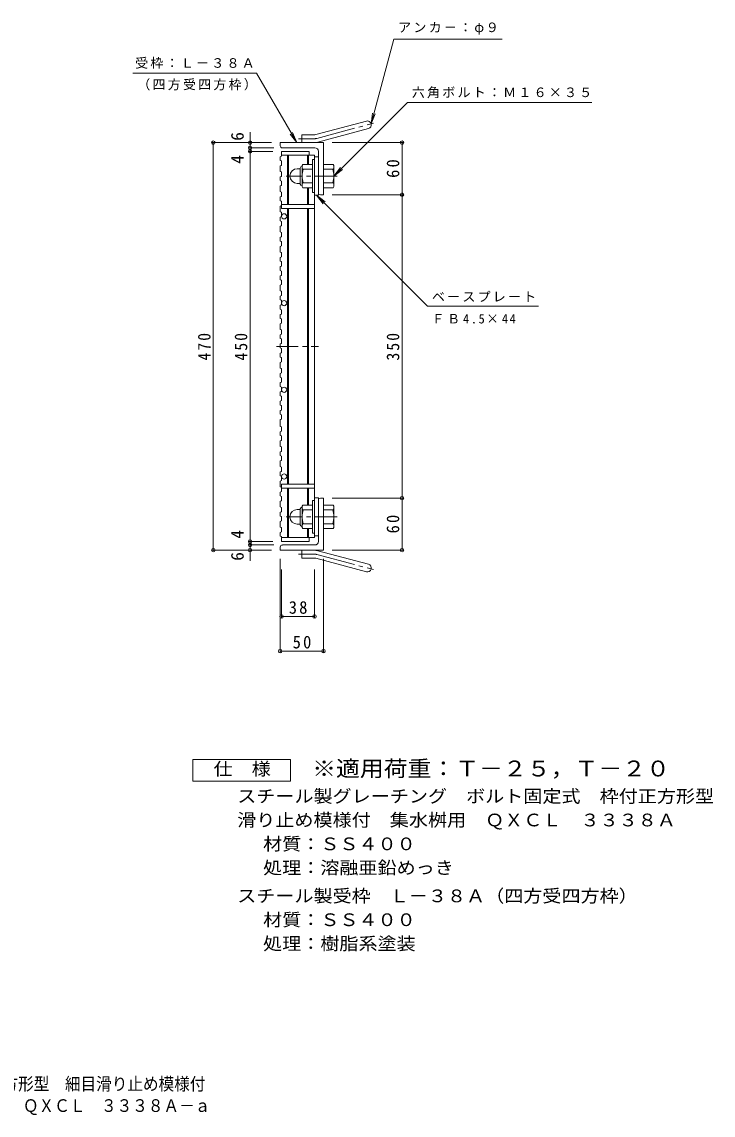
# Model space of a CAD drawing. Units: millimetres at full size, sheet at 1:5; some dimension numbers follow another scale. Extents: x -878 to 783, y -691 to 638.
# Drawn here: x -14 to 783, y -691 to 570 of the extents above; entities that cross this region are included whole.
import ezdxf
from ezdxf.enums import TextEntityAlignment as Align

# ---------------------------------------------------------------- set-up
doc = ezdxf.new("R2010")
doc.units = ezdxf.units.MM
doc.header["$LTSCALE"] = 5
doc.header["$PDMODE"] = 32
doc.header["$PDSIZE"] = 4
doc.linetypes.add('CHAIN1', pattern=[8, 5, -1, 1, -1])
doc.linetypes.add('CHAIN2', pattern=[12, 9, -1, 1, -1])
for name, color, linetype, lineweight in [('E-1', 2, 'Continuous', 9), ('E-2', 3, 'Continuous', 9), ('E-4', 7, 'Continuous', 9), ('E-5', 7, 'Continuous', 9), ('F-4_F-4ﾚｲﾔ', 2, 'Continuous', 9)]:
    doc.layers.add(name, color=color, linetype=linetype, lineweight=lineweight)
doc.layers.add('F-5_F-5ﾚｲﾔ', color=2, linetype='Continuous')
doc.styles.add('ＭＳ ゴシック', font='')
doc.styles.get('ＭＳ ゴシック').set_extended_font_data('MS Gothic')

msp = doc.modelspace()

# ---------------------------------------------------------------- linework, layer by layer
at = {"layer": 'E-1'}
for p, q in [((325.116, 439.989), (383.307, 455.581)), ((327.445, 431.295), (385.636, 446.888)), ((283.972, 427.182), (283.972, 430.682)), ((333.971, 430.682), (283.972, 430.682)), ((308.972, 430.682), (308.972, 439.682)), ((322.787, 439.682), (308.972, 439.682)), ((333.971, 430.682), (333.971, 370.682)), ((323.972, 424.682), (286.471, 424.682)), ((327.972, 420.682), (327.972, 373.182)), ((321.171, 405.682), (310.21, 405.682)), ((321.171, 411.182), (321.171, 373.182)), ((323.472, 411.182), (321.171, 411.182)), ((333.972, 405.682), (344.933, 405.682)), ((289.172, 392.192), (289.172, 392.182)), ((303.662, 400.682), (307.172, 400.682)), ((307.172, 382.982), (307.172, 401.382)), ((308.971, 403.182), (309.172, 403.182)), ((309.172, 402.932), (309.172, 381.432)), ((321.171, 400.182), (310.21, 400.182)), ((333.972, 400.182), (344.933, 400.182)), ((346.172, 403.182), (345.972, 403.182)), ((345.972, 402.932), (345.972, 381.432)), ((303.672, 383.682), (307.172, 383.682)), ((308.971, 381.182), (309.172, 381.182)), ((321.171, 384.182), (310.21, 384.182)), ((321.171, 378.682), (310.21, 378.682)), ((333.972, 384.182), (344.933, 384.182)), ((333.972, 378.682), (344.933, 378.682)), ((346.172, 381.182), (345.972, 381.182)), ((323.472, 373.182), (321.171, 373.182)), ((330.471, 370.682), (333.971, 370.682)), ((321.171, 12.681), (310.21, 12.681)), ((321.171, -19.819), (321.171, 18.181)), ((323.472, 18.181), (321.171, 18.181)), ((333.972, 12.681), (344.933, 12.681)), ((303.672, 7.682), (307.172, 7.682)), ((307.172, 8.381), (307.172, -10.019)), ((308.971, 10.181), (309.172, 10.181)), ((309.172, -11.569), (309.172, 9.931)), ((321.171, 7.181), (310.21, 7.181)), ((333.972, 7.181), (344.933, 7.181)), ((346.172, 10.181), (345.972, 10.181)), ((345.972, -11.569), (345.972, 9.931)), ((289.172, -0.829), (289.172, -0.819)), ((303.662, -9.319), (307.172, -9.319)), ((308.971, -11.819), (309.172, -11.819)), ((321.171, -8.819), (310.21, -8.819)), ((333.972, -8.819), (344.933, -8.819)), ((346.172, -11.819), (345.972, -11.819)), ((321.171, -14.319), (310.21, -14.319)), ((323.472, -19.819), (321.171, -19.819)), ((333.972, -14.319), (344.933, -14.319))]:
    msp.add_line(p, q, dxfattribs=at)
at = {"layer": 'E-1', "linetype": 'CHAIN2'}
for p, q in [((326.281, 435.642), (391.447, 453.103)), ((322.787, 435.182), (305.167, 435.182))]:
    msp.add_line(p, q, dxfattribs=at)
at = {"layer": 'E-1', "linetype": 'CHAIN1'}
for p, q in [((349.477, 392.182), (290.87, 392.182)), ((349.477, -0.819), (290.87, -0.819))]:
    msp.add_line(p, q, dxfattribs=at)
at = {"layer": 'E-1'}
for centre, radius, start, end in [((384.472, 451.234), 4.5, 285.00014, 104.99991), ((322.787, 448.682), 9, 270, 285.00002), ((322.787, 448.682), 18, 270, 285), ((286.471, 427.182), 2.5, 180, 270), ((323.972, 420.682), 4, 0, 90), ((313.332, 402.932), 4.16, 138.61835, 221.37988), ((341.812, 402.932), 4.16, 318.62012, 41.38165), ((303.662, 392.192), 8.49, 90, 180), ((303.672, 392.182), 8.5, 180, 270), ((308.971, 401.382), 1.8, 90, 180), ((333.172, 392.182), 24, 160.52881, 199.47119), ((321.972, 392.182), 24, 340.52881, 19.47119), ((308.971, 382.982), 1.8, 180, 270), ((313.332, 381.432), 4.16, 138.62012, 221.38165), ((341.812, 381.432), 4.16, 318.61835, 41.37988), ((330.471, 373.182), 2.5, 180, 270), ((313.332, 9.931), 4.16, 138.61835, 221.37988), ((341.812, 9.931), 4.16, 318.62012, 41.38165), ((303.672, -0.819), 8.5, 90, 180), ((308.971, 8.381), 1.8, 90, 180), ((333.172, -0.819), 24, 160.52881, 199.47119), ((321.972, -0.819), 24, 340.52881, 19.47119), ((303.662, -0.829), 8.49, 180, 270), ((308.971, -10.019), 1.8, 180, 270), ((313.332, -11.569), 4.16, 138.62012, 221.38165), ((341.812, -11.569), 4.16, 318.61835, 41.37988)]:
    msp.add_arc(centre, radius, start, end, dxfattribs=at)
at = {"layer": 'E-1', "linetype": 'CHAIN2'}
msp.add_arc((322.787, 448.682), 13.5, 270, 284.99995, dxfattribs=at)
at = {"layer": 'E-2'}
for p, q in [((285.472, 420.682), (285.472, 415.039)), ((285.472, 420.682), (317.472, 420.682)), ((285.472, 416.182), (323.472, 416.182)), ((292.472, 416.182), (292.472, 359.183)), ((293.472, 416.182), (293.472, 359.183)), ((315.472, 416.182), (315.472, 405.682)), ((316.472, 416.182), (316.472, 405.682)), ((317.472, 420.682), (317.472, 416.201)), ((323.472, -24.819), (323.472, 416.182)), ((283.972, 414.528), (285.472, 415.039)), ((283.972, 403.985), (285.472, 404.496)), ((327.972, 414.182), (323.472, 414.182)), ((327.972, 370.182), (327.972, 414.182)), ((283.972, 391.301), (285.472, 391.813)), ((285.472, 396.926), (285.472, 391.813)), ((283.972, 380.758), (285.472, 381.269)), ((315.472, 378.682), (315.472, 359.183)), ((316.472, 378.682), (316.472, 359.183)), ((283.972, 368.075), (285.472, 368.586)), ((285.472, 373.699), (285.472, 368.586)), ((327.972, 370.182), (323.471, 370.182)), ((283.972, 357.532), (285.472, 358.043)), ((285.472, 363.156), (285.472, 354.683)), ((285.472, 359.183), (323.472, 359.183)), ((285.472, 354.683), (323.472, 354.683)), ((292.472, 36.681), (292.472, 354.683)), ((293.472, 354.683), (293.472, 36.681)), ((315.472, 36.681), (315.472, 354.683)), ((316.472, 354.683), (316.472, 36.681)), ((283.972, 344.849), (285.472, 345.36)), ((285.472, 350.473), (285.472, 345.36)), ((283.972, 334.305), (285.472, 334.817)), ((285.472, 339.93), (285.472, 334.817)), ((283.972, 321.622), (285.472, 322.133)), ((285.472, 327.247), (285.472, 322.133)), ((285.472, 316.704), (285.472, 311.59)), ((283.972, 311.079), (285.472, 311.59)), ((285.472, 304.02), (285.472, 298.907)), ((283.972, 298.396), (285.472, 298.907)), ((285.472, 293.477), (285.472, 288.364)), ((283.972, 287.853), (285.472, 288.364)), ((283.972, 287.853), (283.972, 283.148)), ((283.972, 283.148), (285.472, 282.637)), ((283.972, 277.013), (285.472, 277.524)), ((285.472, 282.637), (285.472, 277.524)), ((283.972, 277.013), (283.972, 272.605)), ((283.972, 272.605), (285.472, 272.094)), ((283.972, 266.469), (285.472, 266.981)), ((285.472, 272.094), (285.472, 266.981)), ((283.972, 253.786), (285.472, 254.297)), ((285.472, 259.411), (285.472, 254.297)), ((283.972, 243.243), (285.472, 243.754)), ((283.972, 243.243), (283.972, 238.539)), ((285.472, 248.868), (285.472, 243.754)), ((283.972, 238.539), (285.472, 238.027)), ((283.972, 232.403), (285.472, 232.914)), ((283.972, 232.403), (283.972, 227.996)), ((283.972, 227.996), (285.472, 227.484)), ((285.472, 238.027), (285.472, 232.914)), ((285.472, 227.484), (285.472, 222.371)), ((283.972, 221.86), (285.472, 222.371)), ((285.472, 214.801), (285.472, 209.688)), ((283.972, 209.176), (285.472, 209.688)), ((285.472, 204.258), (285.472, 199.145)), ((283.972, 198.633), (285.472, 199.145)), ((283.972, 198.633), (283.972, 193.929)), ((283.972, 193.929), (285.472, 193.418)), ((285.472, 193.418), (285.472, 188.305)), ((283.972, 187.793), (285.472, 188.305)), ((283.972, 187.793), (283.972, 183.386)), ((283.972, 183.386), (285.472, 182.875)), ((283.972, 177.25), (285.472, 177.761)), ((285.472, 182.875), (285.472, 177.761)), ((283.972, 164.567), (285.472, 165.078)), ((285.472, 170.191), (285.472, 165.078)), ((283.972, 154.024), (285.472, 154.535)), ((283.972, 154.024), (283.972, 149.319)), ((285.472, 159.648), (285.472, 154.535)), ((283.972, 149.319), (285.472, 148.808)), ((283.972, 143.184), (285.472, 143.695)), ((285.472, 148.808), (285.472, 143.695)), ((283.972, 132.64), (285.472, 133.152)), ((283.972, 132.64), (283.972, 127.936)), ((283.972, 127.936), (285.472, 127.425)), ((285.472, 127.425), (285.472, 122.312)), ((283.972, 121.8), (285.472, 122.312)), ((283.972, 111.257), (285.472, 111.769)), ((283.972, 103.511), (283.972, 111.257)), ((283.972, 103.511), (285.472, 103)), ((285.472, 97.886), (285.472, 103)), ((283.972, 92.968), (285.472, 92.456)), ((285.472, 87.343), (285.472, 92.456)), ((283.972, 80.285), (285.472, 79.773)), ((285.472, 74.66), (285.472, 79.773)), ((283.972, 69.741), (285.472, 69.23)), ((285.472, 64.117), (285.472, 69.23)), ((283.972, 57.058), (285.472, 56.547)), ((285.472, 51.434), (285.472, 56.547)), ((283.972, 46.515), (285.472, 46.004)), ((285.472, 40.89), (285.472, 46.004)), ((283.972, 33.832), (285.472, 33.32)), ((285.472, 36.681), (323.472, 36.681)), ((285.472, 28.207), (285.472, 36.681)), ((285.472, 32.181), (323.472, 32.181)), ((292.472, -24.819), (292.472, 32.181)), ((293.472, -24.819), (293.472, 32.181)), ((315.472, 12.681), (315.472, 32.181)), ((316.472, 12.681), (316.472, 32.181)), ((283.972, 23.289), (285.472, 22.777)), ((285.472, 17.664), (285.472, 22.777)), ((327.972, 21.181), (323.471, 21.181)), ((327.972, 21.181), (327.972, -22.819)), ((283.972, 10.605), (285.472, 10.094)), ((283.972, 0.062), (285.472, -0.449)), ((285.472, -5.562), (285.472, -0.449)), ((283.972, -12.621), (285.472, -13.132)), ((283.972, -23.164), (285.472, -23.675)), ((285.472, -29.319), (285.472, -23.675)), ((285.472, -24.819), (323.472, -24.819)), ((315.472, -24.819), (315.472, -14.319)), ((316.472, -24.819), (316.472, -14.319)), ((317.472, -29.319), (317.472, -24.838)), ((327.972, -22.819), (323.472, -22.819)), ((285.472, -29.319), (317.472, -29.319))]:
    msp.add_line(p, q, dxfattribs=at)
at = {"layer": 'E-2', "linetype": 'CHAIN1'}
msp.add_line((279.578, 195.682), (328.019, 195.682), dxfattribs=at)
at = {"layer": 'E-2'}
for points in [[(283.972, 414.528), (283.972, 410.12), (285.472, 409.609), (285.472, 404.496)], [(283.972, 403.985), (283.972, 397.437), (285.472, 396.926)], [(283.972, 391.301), (283.972, 386.894), (285.472, 386.383), (285.472, 381.269)], [(283.972, 380.758), (283.972, 374.211), (285.472, 373.699)], [(283.972, 368.075), (283.972, 363.668), (285.472, 363.156)], [(283.972, 357.532), (283.972, 350.984), (285.472, 350.473)], [(283.972, 344.849), (283.972, 340.441), (285.472, 339.93)], [(283.972, 334.305), (283.972, 327.758), (285.472, 327.247)], [(283.972, 321.622), (283.972, 317.215), (285.472, 316.704)], [(283.972, 311.079), (283.972, 304.532), (285.472, 304.02)], [(283.972, 298.396), (283.972, 293.988), (285.472, 293.477)], [(283.972, 266.469), (283.972, 259.922), (285.472, 259.411)], [(283.972, 253.786), (283.972, 249.379), (285.472, 248.868)], [(283.972, 221.86), (283.972, 215.312), (285.472, 214.801)], [(283.972, 209.176), (283.972, 204.769), (285.472, 204.258)], [(283.972, 177.25), (283.972, 170.703), (285.472, 170.191)], [(283.972, 164.567), (283.972, 160.16), (285.472, 159.648)], [(283.972, 143.184), (283.972, 138.776), (285.472, 138.265), (285.472, 133.152)], [(283.972, 121.8), (283.972, 117.393), (285.472, 116.882), (285.472, 111.769)], [(283.972, 92.968), (283.972, 97.375), (285.472, 97.886)], [(283.972, 80.285), (283.972, 86.832), (285.472, 87.343)], [(283.972, 69.741), (283.972, 74.149), (285.472, 74.66)], [(283.972, 57.058), (283.972, 63.606), (285.472, 64.117)], [(283.972, 46.515), (283.972, 50.922), (285.472, 51.434)], [(283.972, 33.832), (283.972, 40.379), (285.472, 40.89)], [(283.972, 23.289), (283.972, 27.696), (285.472, 28.207)], [(283.972, 10.605), (283.972, 17.153), (285.472, 17.664)], [(283.972, 0.062), (283.972, 4.47), (285.472, 4.981), (285.472, 10.094)], [(283.972, -12.621), (283.972, -6.074), (285.472, -5.562)], [(283.972, -23.164), (283.972, -18.757), (285.472, -18.246), (285.472, -13.132)]]:
    msp.add_lwpolyline(points, dxfattribs=at)
for centre in [(288.472, 345.682), (288.472, 245.681), (288.472, 145.681), (288.472, 45.681)]:
    msp.add_circle(centre, 3, dxfattribs=at)
at = {"layer": 'E-4'}
for p, q in [((249.232, 430.682), (249.232, 442.878)), ((205.35, 430.682), (273.972, 430.682)), ((206.85, 430.682), (206.85, -39.319)), ((249.232, 430.682), (249.232, 424.682)), ((425.99, 430.682), (343.971, 430.682)), ((424.49, 430.682), (424.49, 370.682)), ((247.732, 424.682), (276.471, 424.682)), ((247.732, 420.682), (275.472, 420.682)), ((249.232, 424.682), (249.232, 420.682)), ((249.232, 420.682), (249.232, -29.319)), ((425.99, 370.682), (343.971, 370.682)), ((424.49, 370.682), (424.49, 20.681)), ((425.99, 20.681), (343.971, 20.681)), ((424.49, 20.681), (424.49, -39.319)), ((247.732, -29.319), (275.472, -29.319)), ((247.732, -33.318), (276.471, -33.318)), ((249.232, -29.319), (249.232, -33.318)), ((249.232, -33.318), (249.232, -39.319)), ((205.35, -39.319), (273.972, -39.319)), ((249.232, -39.319), (249.232, -51.485)), ((283.972, -157.319), (283.972, -49.319)), ((333.971, -157.319), (333.971, -49.319)), ((425.99, -39.319), (343.971, -39.319)), ((285.472, -117.319), (285.472, -61.662)), ((323.472, -117.319), (323.472, -61.662)), ((285.472, -115.819), (323.472, -115.819)), ((283.972, -155.819), (333.971, -155.819))]:
    msp.add_line(p, q, dxfattribs=at)
for p in [(206.85, 430.682), (249.232, 430.682), (424.49, 430.682), (249.232, 424.682), (249.232, 420.682), (424.49, 370.682), (424.49, 20.681), (206.85, -39.319), (249.232, -29.319), (249.232, -33.318), (249.232, -39.319), (424.49, -39.319), (285.472, -115.819), (323.472, -115.819), (283.972, -155.819), (333.971, -155.819)]:
    msp.add_point(p, dxfattribs=at)
at = {"layer": 'E-5'}
for p, q in [((388.818, 452.399), (415.022, 550.193)), ((540.022, 550.193), (415.022, 550.193)), ((114.177, 510.867), (256.677, 510.867)), ((302.971, 430.682), (256.677, 510.867)), ((388.818, 452.399), (390.45, 464.792)), ((388.818, 452.399), (393.602, 463.947)), ((302.971, 430.682), (298.188, 442.231)), ((302.971, 430.682), (295.362, 440.599)), ((345.972, 392.182), (353.581, 402.099)), ((345.972, 392.182), (355.889, 399.792)), ((325.722, 370.182), (453.918, 241.986)), ((325.722, 370.182), (335.639, 362.573)), ((325.722, 370.182), (333.331, 360.265)), ((453.918, 241.986), (582.008, 241.986))]:
    msp.add_line(p, q, dxfattribs=at)
at = {"layer": 'E-5', "color": 2}
for p, q in [((327.972, -29.318), (327.972, 18.182)), ((330.471, 20.681), (333.971, 20.681)), ((333.971, -39.319), (333.971, 20.681)), ((283.972, -35.819), (283.972, -39.319)), ((323.972, -33.318), (286.471, -33.318)), ((333.971, -39.319), (283.972, -39.319)), ((308.972, -39.319), (308.972, -48.319)), ((322.787, -48.319), (308.972, -48.319)), ((325.116, -48.625), (383.307, -64.217)), ((327.445, -39.932), (385.636, -55.524))]:
    msp.add_line(p, q, dxfattribs=at)
at = {"layer": 'E-5', "color": 2, "linetype": 'CHAIN2'}
for p, q in [((322.787, -43.819), (305.167, -43.819)), ((326.281, -44.278), (391.447, -61.74))]:
    msp.add_line(p, q, dxfattribs=at)
at = {"layer": 'E-5'}
msp.add_lwpolyline([(345.972, 392.182), (430.763, 476.974), (643.263, 476.974)], dxfattribs=at)
at = {"layer": 'E-5', "color": 2}
for centre, radius, start, end in [((330.471, 18.182), 2.5, 90, 180), ((286.471, -35.819), 2.5, 90, 180), ((323.972, -29.318), 4, 270, 0), ((322.787, -57.319), 18, 75, 90), ((322.787, -57.319), 9, 74.99998, 90), ((384.472, -59.871), 4.5, 255.00009, 74.99986)]:
    msp.add_arc(centre, radius, start, end, dxfattribs=at)
at = {"layer": 'E-5', "color": 2, "linetype": 'CHAIN2'}
msp.add_arc((322.787, -57.318), 13.5, 75.00005, 90, dxfattribs=at)
at = {"layer": 'F-4_F-4ﾚｲﾔ'}
msp.add_lwpolyline([(183.353, -305.753), (183.353, -280.752), (295.852, -280.752), (295.852, -305.753)], close=True, dxfattribs=at)

# ---------------------------------------------------------------- texts
at = {"layer": 'E-4', "color": 2, "style": 'ＭＳ ゴシック'}
for s, p in [('6', (246.232, 432.878)), ('4', (246.232, 406.418)), ('4', (246.232, -26.01)), ('6', (246.232, -51.485))]:
    msp.add_text(s, height=14.66, rotation=90, dxfattribs=at).set_placement(p, align=Align.BOTTOM_LEFT)
at = {"layer": 'E-4', "color": 2, "char_height": 14.66, "attachment_point": 7, "rotation": 90, "style": 'ＭＳ ゴシック'}
for s, insert in [('\\T1.27;\\W0.95;60', (421.49, 390.057)), ('\\T1.27;\\W0.9;470', (203.85, 179.432)), ('\\T1.27;\\W0.9;450', (246.232, 179.432)), ('\\T1.27;\\W0.9;350', (421.49, 179.432)), ('\\T1.27;\\W0.95;60', (421.49, -19.944))]:
    msp.add_mtext(s, dxfattribs=dict(at, insert=insert))
at = {"layer": 'E-4', "color": 2, "char_height": 14.66, "attachment_point": 7, "style": 'ＭＳ ゴシック'}
for s, insert in [('\\T1.27;\\W0.95;38', (293.847, -112.819)), ('\\T1.27;\\W0.95;50', (298.347, -152.819))]:
    msp.add_mtext(s, dxfattribs=dict(at, insert=insert))
at = {"layer": 'E-5', "char_height": 11, "attachment_point": 7, "style": 'ＭＳ ゴシック'}
for s, insert in [('\\T1.17;アンカ－：φ９', (420.022, 555.193)), ('\\T1.17;受枠：Ｌ－３８Ａ', (116.677, 515.867)), ('\\T1.17;（四方受四方枠）', (119.177, 490.867)), ('\\T1.17;六角ボルト：Ｍ１６×３５', (435.763, 481.974)), ('\\T1.17;ベースプレート', (458.918, 246.986)), ('\\T1.26;\\W0.95;ＦＢ4.5×44', (458.918, 221.986))]:
    msp.add_mtext(s, dxfattribs=dict(at, insert=insert))
at = {"layer": 'F-4_F-4ﾚｲﾔ', "style": 'ＭＳ ゴシック', "width": 1.1}
for s, p in [('仕\u3000様', (207.102, -303.252)), ('スチール製グレーチング\u3000ボルト固定式\u3000枠付正方形型', (234.397, -334.712)), ('滑り止め模様付\u3000集水桝用\u3000ＱＸＣＬ\u3000３３３８Ａ', (234.397, -362.212)), ('材質：ＳＳ４００', (264.253, -389.712)), ('処理：溶融亜鉛めっき', (264.253, -417.212)), ('スチール製受枠\u3000Ｌ－３８Ａ（四方受四方枠）', (234.397, -449.712)), ('材質：ＳＳ４００', (264.253, -477.212)), ('処理：樹脂系塗装', (264.253, -504.712))]:
    msp.add_text(s, height=14.66, dxfattribs=at).set_placement(p, align=Align.BOTTOM_LEFT)
at = {"layer": 'F-5_F-5ﾚｲﾔ', "color": 3, "style": 'ＭＳ ゴシック', "width": 1.1}
msp.add_text('※適用荷重：Ｔ－２５，Ｔ－２０', height=18.33, dxfattribs=at).set_placement((320.852, -305.753), align=Align.BOTTOM_LEFT)
at = {"layer": 'F-5_F-5ﾚｲﾔ', "style": 'ＭＳ ゴシック', "width": 0.9}
for s, p in [('スチール製グレーチング\u3000ボルト固定式\u3000枠付正方形型\u3000細目滑り止め模様付', (-432.15, -666.554)), ('集水桝用\u3000クッションなし\u3000ＱＸＣＬ\u3000３３３８Ａ－ａ', (-246.581, -691.554))]:
    msp.add_text(s, height=14.66, dxfattribs=at).set_placement(p, align=Align.BOTTOM_LEFT)

doc.saveas('drawing.dxf')
